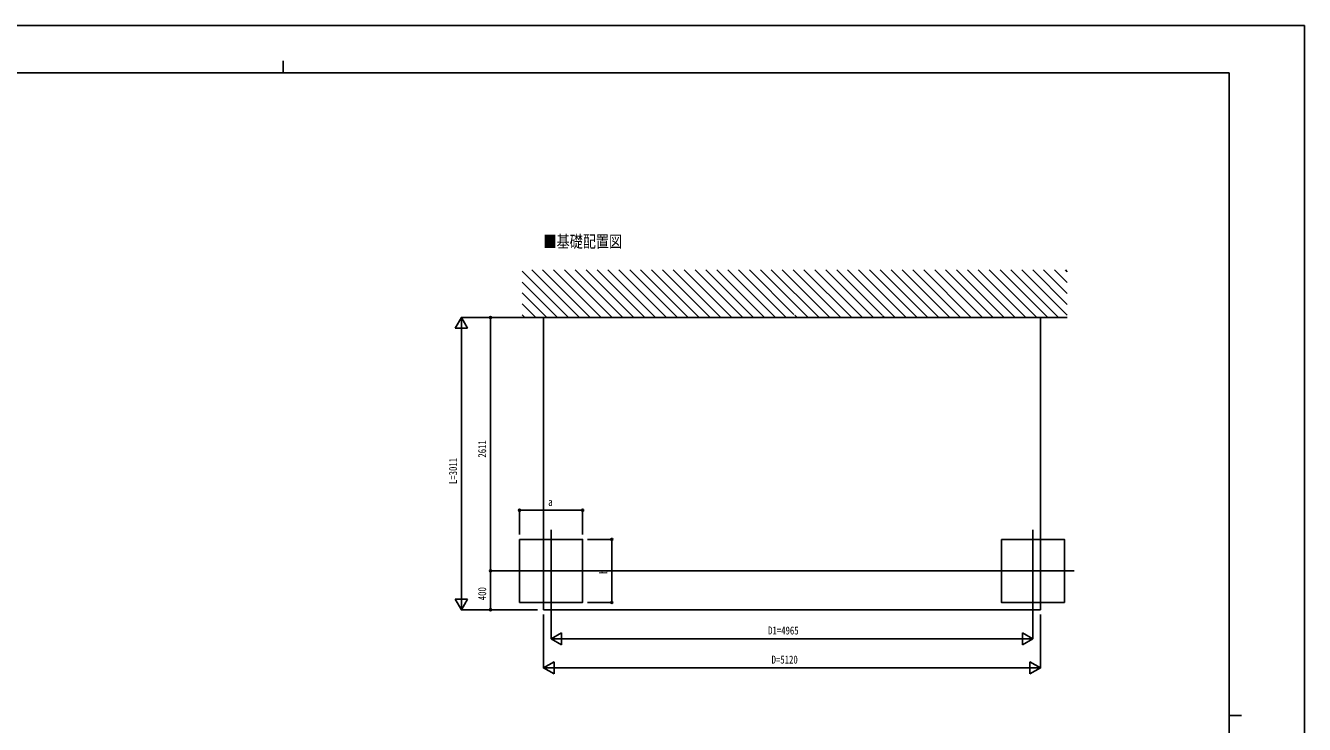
# Model space of a CAD drawing. Units: millimetres, scale not verified. Extents: x -10512 to 10512, y -7425 to 7425.
# Drawn here: x -2666 to 10512, y 222 to 7425 of the extents above; entities that cross this region are included whole.
import ezdxf
from ezdxf.enums import TextEntityAlignment as Align

# ---------------------------------------------------------------- set-up
doc = ezdxf.new("R2010")
doc.units = ezdxf.units.MM
doc.header["$LTSCALE"] = 40
for name, color, linetype in [('0-2_USER1', 3, 'Continuous'), ('0-4_YKK_12', 2, 'Continuous'), ('0-6_YKK_A1', 4, 'Continuous'), ('0-7_YKK_D', 6, 'Continuous'), ('0-8_YKK_ZWAK', 7, 'Continuous')]:
    doc.layers.add(name, color=color, linetype=linetype)
doc.styles.add('ＭＳ ゴシック', font='')
doc.styles.get('ＭＳ ゴシック').set_extended_font_data('MS Gothic')

msp = doc.modelspace()

# ---------------------------------------------------------------- linework, layer by layer
at = {"layer": '0-4_YKK_12'}
for p, q in [((2749.23, 2229.22), (2749.23, 1379.22)), ((7714.23, 2229.22), (7714.23, 1379.22)), ((3174.23, 1804.22), (2324.23, 1804.22)), ((8139.23, 1804.22), (7289.23, 1804.22))]:
    msp.add_line(p, q, dxfattribs=at)
at = {"layer": '0-6_YKK_A1'}
for p, q in [((2928.26, 4415.22), (2449.46, 4894.03)), ((3040.52, 4415.22), (2549.05, 4906.69)), ((3152.77, 4415.22), (2661.3, 4906.69)), ((3265.02, 4415.22), (2773.55, 4906.69)), ((3377.28, 4415.22), (2885.81, 4906.69)), ((3489.53, 4415.22), (2998.06, 4906.69)), ((3601.78, 4415.22), (3110.31, 4906.69)), ((3714.04, 4415.22), (3222.57, 4906.69)), ((3826.29, 4415.22), (3334.82, 4906.69)), ((3938.54, 4415.22), (3447.07, 4906.69)), ((4050.8, 4415.22), (3559.33, 4906.69)), ((4163.05, 4415.22), (3671.58, 4906.69)), ((4275.3, 4415.22), (3783.83, 4906.69)), ((4387.56, 4415.22), (3896.09, 4906.69)), ((4499.81, 4415.22), (4008.34, 4906.69)), ((4612.06, 4415.22), (4120.59, 4906.69)), ((4724.32, 4415.22), (4232.84, 4906.69)), ((4836.57, 4415.22), (4345.1, 4906.69)), ((4948.82, 4415.22), (4457.35, 4906.69)), ((5061.08, 4415.22), (4569.6, 4906.69)), ((5173.33, 4415.22), (4681.86, 4906.69)), ((5252.06, 4448.74), (4794.11, 4906.69)), ((5397.84, 4415.22), (4906.36, 4906.69)), ((5510.09, 4415.22), (5018.62, 4906.69)), ((5622.34, 4415.22), (5130.87, 4906.69)), ((5734.59, 4415.22), (5243.12, 4906.69)), ((5846.85, 4415.22), (5355.38, 4906.69)), ((5959.1, 4415.22), (5467.63, 4906.69)), ((6071.35, 4415.22), (5579.88, 4906.69)), ((6160.32, 4438.51), (5692.14, 4906.69)), ((6295.86, 4415.22), (5804.39, 4906.69)), ((6408.11, 4415.22), (5916.64, 4906.69)), ((6520.37, 4415.22), (6028.9, 4906.69)), ((6632.62, 4415.22), (6141.15, 4906.69)), ((6744.87, 4415.22), (6253.4, 4906.69)), ((6857.13, 4415.22), (6365.66, 4906.69)), ((6969.38, 4415.22), (6477.91, 4906.69)), ((7072.92, 4423.94), (6590.16, 4906.69)), ((7193.89, 4415.22), (6702.42, 4906.69)), ((7306.14, 4415.22), (6814.67, 4906.69)), ((7418.39, 4415.22), (6926.92, 4906.69)), ((7530.65, 4415.22), (7039.17, 4906.69)), ((7642.9, 4415.22), (7151.43, 4906.69)), ((7755.15, 4415.22), (7263.68, 4906.69)), ((7867.41, 4415.22), (7375.93, 4906.69)), ((7979.66, 4415.22), (7488.19, 4906.69)), ((8067.77, 4439.36), (7600.44, 4906.69)), ((8067.77, 4551.61), (7712.69, 4906.69)), ((8067.77, 4663.87), (7824.95, 4906.69)), ((8067.77, 4776.12), (7937.2, 4906.69)), ((8067.77, 4888.37), (8049.45, 4906.69)), ((2816.01, 4415.22), (2449.46, 4781.78)), ((2703.76, 4415.22), (2449.46, 4669.53)), ((2591.51, 4415.22), (2449.46, 4557.27)), ((2479.25, 4415.22), (2449.46, 4445.02)), ((2449.46, 4415.22), (8067.77, 4415.22)), ((2671.73, 4415.22), (2671.73, 1404.22)), ((7791.73, 4415.22), (2671.73, 4415.22)), ((5258.78, 4442.02), (5257.98, 4442.83)), ((5285.58, 4415.22), (5260.97, 4439.84)), ((6163.48, 4435.35), (6162.11, 4436.72)), ((6183.61, 4415.22), (6169.24, 4429.59)), ((7081.63, 4415.22), (7077.98, 4418.88))]:
    msp.add_line(p, q, dxfattribs=at)
msp.add_lwpolyline([(7791.73, 4415.22), (7791.73, 1404.22), (2671.73, 1404.22)], dxfattribs=at)
for points in [[(2424.23, 2129.22), (3074.23, 2129.22), (3074.23, 1479.22), (2424.23, 1479.22)], [(7389.23, 2129.22), (8039.23, 2129.22), (8039.23, 1479.22), (7389.23, 1479.22)]]:
    msp.add_lwpolyline(points, close=True, dxfattribs=at)
at = {"layer": '0-7_YKK_D'}
for p, q in [((1824.23, 4415.22), (1761.73, 4306.97)), ((2612.06, 4415.22), (1823.23, 4415.22)), ((1824.23, 4415.22), (1886.73, 4306.97)), ((1824.23, 4415.22), (1824.23, 4198.72)), ((2612.06, 4415.22), (2123.23, 4415.22)), ((2124.23, 4415.22), (2124.23, 1804.22)), ((1761.73, 4306.97), (1886.73, 4306.97)), ((1824.23, 1529.22), (1824.23, 4290.22)), ((2424.23, 2179.22), (2424.23, 2430.22)), ((2424.23, 2429.22), (3074.23, 2429.22)), ((3074.23, 2179.22), (3074.23, 2430.22)), ((3124.23, 2129.22), (3375.23, 2129.22)), ((3374.23, 2129.22), (3374.23, 1479.22)), ((2323.23, 1804.22), (2123.23, 1804.22)), ((2322.23, 1804.22), (2123.23, 1804.22)), ((2124.23, 1804.22), (2124.23, 1404.22)), ((3174.73, 1804.22), (7288.73, 1804.22)), ((1824.23, 1404.22), (1824.23, 1620.73)), ((1824.23, 1404.22), (1761.73, 1512.48)), ((1886.73, 1512.48), (1761.73, 1512.48)), ((1824.23, 1404.22), (1886.73, 1512.48)), ((3124.23, 1479.22), (3375.23, 1479.22)), ((2609.87, 1404.22), (1823.23, 1404.22)), ((2609.87, 1404.22), (2123.23, 1404.22)), ((2671.73, 1354.22), (2671.73, 803.22)), ((2749.23, 1378.22), (2749.23, 1103.22)), ((7714.23, 1378.22), (7714.23, 1103.22)), ((7791.73, 1354.22), (7791.73, 803.22)), ((2749.23, 1104.22), (2857.48, 1166.72)), ((2749.23, 1104.22), (2857.48, 1041.72)), ((2749.23, 1104.22), (2965.73, 1104.22)), ((2857.48, 1041.72), (2857.48, 1166.72)), ((2874.23, 1104.22), (7589.23, 1104.22)), ((7714.23, 1104.22), (7497.72, 1104.22)), ((7714.23, 1104.22), (7605.97, 1166.72)), ((7605.97, 1166.72), (7605.97, 1041.72)), ((7714.23, 1104.22), (7605.97, 1041.72)), ((2671.73, 804.22), (2779.98, 866.72)), ((2671.73, 804.22), (2779.98, 741.72)), ((2671.73, 804.22), (2888.23, 804.22)), ((2779.98, 741.72), (2779.98, 866.72)), ((2796.73, 804.22), (7666.73, 804.22)), ((7791.73, 804.22), (7575.22, 804.22)), ((7791.73, 804.22), (7683.47, 866.72)), ((7683.47, 866.72), (7683.47, 741.72)), ((7791.73, 804.22), (7683.47, 741.72))]:
    msp.add_line(p, q, dxfattribs=at)
for centre in [(2124.23, 4415.22), (2424.23, 2429.22), (3074.23, 2429.22), (3374.23, 2129.22), (2124.23, 1804.22), (2124.23, 1804.22), (3374.23, 1479.22), (2124.23, 1404.22)]:
    msp.add_circle(centre, 10.62, dxfattribs=at)
at = {"layer": '0-8_YKK_ZWAK'}
for p, q in [((-12.45, 7062.5), (-12.45, 6937.5)), ((9737.55, 6937.5), (-9762.45, 6937.5)), ((9737.55, 6937.5), (9737.55, -6312.5)), ((9737.55, 312.5), (9862.55, 312.5))]:
    msp.add_line(p, q, dxfattribs=at)
msp.add_lwpolyline([(-10512.5, -7425), (10512.5, -7425), (10512.5, 7425), (-10512.5, 7425)], close=True, dxfattribs=at)

# ---------------------------------------------------------------- texts
at = {"layer": '0-2_USER1', "style": 'ＭＳ ゴシック', "width": 0.8}
msp.add_text('■基礎配置図', height=123.8, dxfattribs=at).set_placement((2670.67, 5100.32), align=Align.BOTTOM_LEFT)
at = {"layer": '0-7_YKK_D', "style": 'ＭＳ ゴシック', "width": 0.8}
for s, p in [('2611', (2104.23, 2971.72)), ('L=3011', (1804.23, 2699.72)), ('b', (3354.23, 1774.22)), ('400', (2104.23, 1502.22))]:
    msp.add_text(s, height=82.48, rotation=90, dxfattribs=at).set_placement(p, align=Align.BOTTOM_LEFT)
for s, p in [('a', (2719.23, 2449.22)), ('D1=4965', (4985.73, 1124.22)), ('D=5120', (5021.73, 824.22))]:
    msp.add_text(s, height=82.48, dxfattribs=at).set_placement(p, align=Align.BOTTOM_LEFT)

doc.saveas('drawing.dxf')
